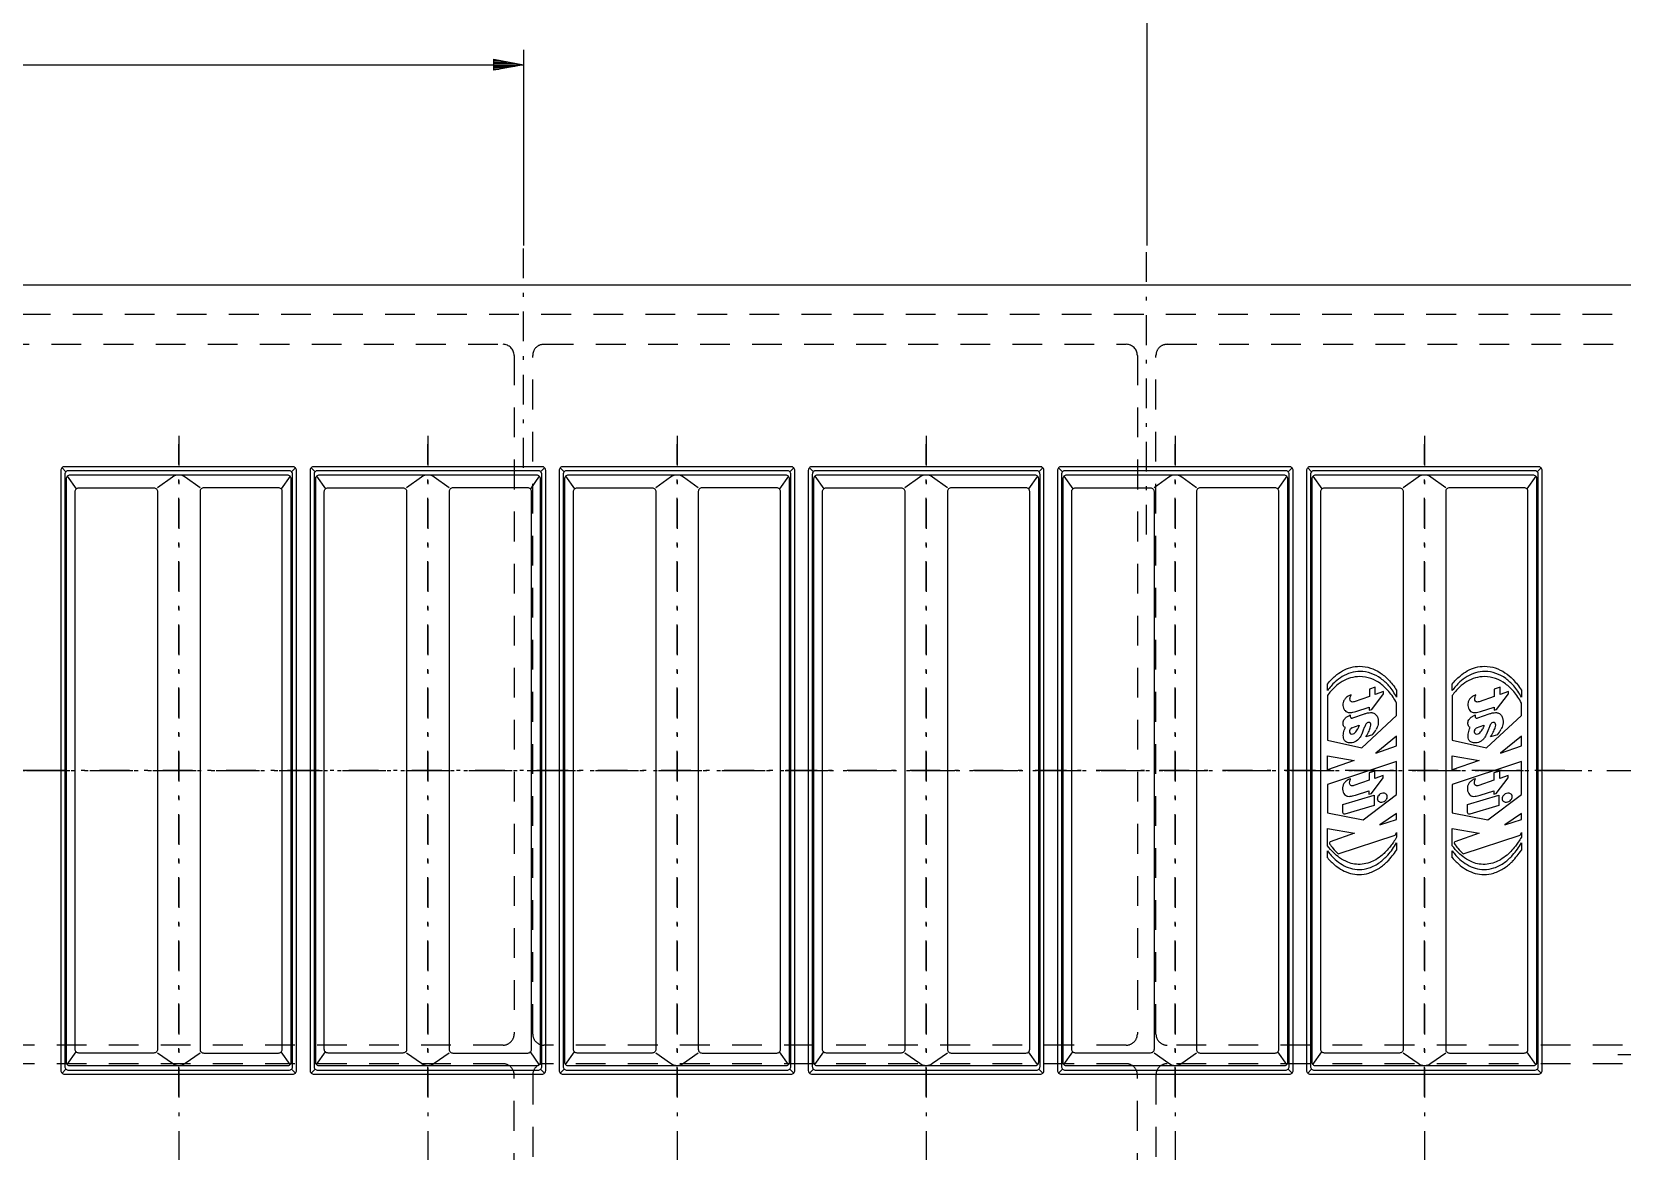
# Model space of a CAD drawing. Extents: x -39 to 802, y -19 to 575.
# Drawn here: x 300.5 to 514.4, y 278.2 to 428.7 of the extents above; entities that cross this region are included whole.
import ezdxf

# ---------------------------------------------------------------- set-up
doc = ezdxf.new("R2010")
doc.units = 0
doc.header["$MEASUREMENT"] = 0
doc.linetypes.add('GESTRICHELT', pattern=[7, 4, -3])
doc.linetypes.add('STRICHPUNKT', pattern=[8.5, 4, -2, 0.5, -2])
doc.layers.get('0').update_dxf_attribs({"linetype": 'CONTINUOUS'})
doc.layers.add('1', color=7, linetype='CONTINUOUS')
doc.layers.add('49', color=7, linetype='CONTINUOUS')
doc.styles.add('MONOTXT', font='monotxt.shx')
doc.dimstyles.new('DST_0001', dxfattribs={"dimtxt": 3.5, "dimasz": 3.5, "dimexe": 2, "dimexo": 0, "dimgap": 0.09, "dimtad": 1, "dimdsep": 46, "dimtxsty": 'MONOTXT', "dimcen": 0, "dimdle": 0.09, "dimclrd": 4, "dimclre": 4, "dimclrt": 2, "dimazin": 0, "dimtfac": 1, "dimtmove": 2, "dimatfit": 3, "dimfxl": 1, "dimtzin": 0, "dimarcsym": 0})

# ---------------------------------------------------------------- blocks, each defined once
blk = doc.blocks.new('LOGO______00005')
at = {"layer": '1', "color": 4}
for points in [[(475.78, 341.31, 0.052853), (474.76, 340.14), (474.76, 341.03, -0.048785), (475.81, 342.11, -0.048244), (476.77, 342.79, -0.127794), (479.11, 343.42, -0.147911), (481.84, 342.55, -0.052164), (482.93, 341.64, -0.051314), (484.05, 340.2), (484.05, 339.28, 0.053981), (483.03, 340.77, 0.056611), (481.94, 341.77, 0.157666), (479.14, 342.72, 0.135326), (476.75, 342.04, 0.051474), (475.78, 341.31)], [(492.56, 341.31, 0.052853), (491.54, 340.14), (491.54, 341.03, -0.048785), (492.59, 342.11, -0.048244), (493.56, 342.79, -0.127794), (495.89, 343.42, -0.147911), (498.63, 342.55, -0.052164), (499.71, 341.64, -0.051314), (500.84, 340.2), (500.84, 339.28, 0.053981), (499.81, 340.77, 0.056611), (498.73, 341.77, 0.157666), (495.93, 342.72, 0.135326), (493.53, 342.04, 0.051474), (492.56, 341.31)], [(476.72, 341.35, 0.05147), (475.74, 340.61, 0.051349), (474.76, 339.49), (474.76, 333.49), (479.36, 332.44), (484.05, 336.78), (484.05, 338.48, 0.05613), (483.01, 340.03, 0.057168), (481.92, 341.06, 0.159563), (479.1, 342.03, 0.135479), (476.72, 341.35)], [(480.72, 337.6), (482.31, 339.7), (482.31, 340.01), (481.18, 339.62), (481.18, 340.6), (480.4, 340.35), (480.4, 339.37), (478.37, 338.65, -0.109583), (478.13, 338.61, -0.095461), (477.97, 338.65, -0.210936), (477.8, 338.85, -0.147049), (477.8, 339.19, -0.00766), (477.85, 339.35, -0.01085), (477.93, 339.56, 0.042252), (477.73, 339.49, 0.071255), (477.34, 339.26, 0.077726), (477.03, 338.92, 0.093932), (476.87, 338.55, 0.14657), (476.93, 337.77, 0.084616), (477.12, 337.46, 0.099038), (477.36, 337.27, 0.072295), (477.55, 337.21, 0.061245), (477.88, 337.2, 0.031452), (478.19, 337.25, 0.026997), (478.56, 337.35), (480.39, 337.93), (480.39, 337.5), (480.72, 337.6)], [(493.51, 341.35, 0.05147), (492.53, 340.61, 0.051349), (491.54, 339.49), (491.54, 333.49), (496.14, 332.44), (500.84, 336.78), (500.84, 338.48, 0.05613), (499.8, 340.03, 0.057168), (498.7, 341.06, 0.159563), (495.89, 342.03, 0.135479), (493.51, 341.35)], [(497.51, 337.6), (499.09, 339.7), (499.09, 340.01), (497.97, 339.62), (497.97, 340.6), (497.19, 340.35), (497.19, 339.37), (495.15, 338.65, -0.109583), (494.91, 338.61, -0.095461), (494.75, 338.65, -0.210936), (494.59, 338.85, -0.147049), (494.59, 339.19, -0.00766), (494.64, 339.35, -0.01085), (494.71, 339.56, 0.042252), (494.51, 339.49, 0.071255), (494.12, 339.26, 0.077726), (493.81, 338.92, 0.093932), (493.66, 338.55, 0.14657), (493.72, 337.77, 0.084616), (493.9, 337.46, 0.099038), (494.14, 337.27, 0.072295), (494.33, 337.21, 0.061245), (494.67, 337.2, 0.031452), (494.97, 337.25, 0.026997), (495.34, 337.35), (497.18, 337.93), (497.18, 337.5), (497.51, 337.6)], [(480.83, 334.22), (479.92, 333.91), (480.04, 334.13), (480.23, 334.47), (480.28, 334.57, 0.043687), (480.52, 335.14, 0.046165), (480.6, 335.51, 0.198961), (480.53, 335.77, 0.231744), (480.32, 335.88, 0.279063), (479.94, 335.65, 0.014055), (479.82, 335.41, 0.013034), (479.62, 334.94), (479.36, 334.28), (479.34, 334.24, -0.055067), (479.09, 333.8, -0.060419), (478.78, 333.46, -0.131059), (478.09, 333.13, -0.091092), (477.6, 333.13, -0.067759), (477.33, 333.21, -0.252339), (476.91, 333.78, -0.080486), (476.93, 334.46, -0.073274), (477.17, 335.17, -0.14775), (476.98, 335.32, -0.084792), (476.89, 335.53, -0.162819), (476.92, 336.1, -0.071588), (477.05, 336.32, -0.067369), (477.38, 336.62, -0.051083), (477.72, 336.82, -0.027074), (477.83, 336.87), (477.83, 336.87), (477.83, 336.78), (477.83, 336.73, 0.112458), (477.86, 336.56, 0.140701), (477.92, 336.48, 0.130417), (478.01, 336.45, 0.106451), (478.18, 336.47), (479.73, 337.01, -0.024525), (480.13, 337.14, -0.027304), (480.37, 337.18, -0.061309), (480.72, 337.19, -0.041409), (480.88, 337.16, -0.144565), (481.28, 336.91, -0.109822), (481.52, 336.48, -0.126003), (481.56, 335.58, -0.045036), (481.45, 335.22, -0.02428), (481.32, 334.94)], [(497.62, 334.22), (496.7, 333.91), (496.82, 334.13), (497.01, 334.47), (497.06, 334.57, 0.043687), (497.3, 335.14, 0.046165), (497.39, 335.51, 0.198961), (497.31, 335.77, 0.231744), (497.1, 335.88, 0.279063), (496.72, 335.65, 0.014055), (496.6, 335.41, 0.013034), (496.41, 334.94), (496.14, 334.28), (496.12, 334.24, -0.055067), (495.87, 333.8, -0.060419), (495.57, 333.46, -0.131059), (494.87, 333.13, -0.091092), (494.38, 333.13, -0.067759), (494.11, 333.21, -0.252339), (493.7, 333.78, -0.080486), (493.71, 334.46, -0.073274), (493.96, 335.17, -0.14775), (493.77, 335.32, -0.084792), (493.67, 335.53, -0.162819), (493.7, 336.1, -0.071588), (493.84, 336.32, -0.067369), (494.16, 336.62, -0.051083), (494.5, 336.82, -0.027074), (494.62, 336.87), (494.62, 336.87), (494.61, 336.78), (494.61, 336.73, 0.112458), (494.64, 336.56, 0.140701), (494.71, 336.48, 0.130417), (494.8, 336.45, 0.106451), (494.96, 336.47), (496.52, 337.01, -0.024525), (496.92, 337.14, -0.027304), (497.16, 337.18, -0.061309), (497.51, 337.19, -0.041409), (497.66, 337.16, -0.144565), (498.07, 336.91, -0.109822), (498.31, 336.48, -0.126003), (498.35, 335.58, -0.045036), (498.23, 335.22, -0.02428), (498.1, 334.94)], [(478.04, 335.12), (479.01, 335.51, -0.05389), (478.84, 335)], [(494.82, 335.12), (495.8, 335.51, -0.05389), (495.62, 335)], [(482.26, 328.43), (482.26, 328.73), (481.13, 328.34), (481.13, 329.32), (480.35, 329.07), (480.35, 328.1), (478.32, 327.37, -0.109518), (478.08, 327.34, -0.095452), (477.92, 327.38, -0.210944), (477.75, 327.57, -0.147047), (477.75, 327.92, -0.008274), (477.81, 328.09, -0.01023), (477.88, 328.28, 0.042476), (477.68, 328.22, 0.071491), (477.29, 327.98, 0.077846), (476.98, 327.64, 0.088467), (476.83, 327.29, 0.153786), (476.89, 326.48, 0.0824), (477.07, 326.18, 0.099009), (477.31, 326, 0.07218), (477.5, 325.94, 0.061273), (477.83, 325.93, 0.031453), (478.14, 325.98, 0.026981), (478.51, 326.08), (480.34, 326.66), (480.34, 326.23), (480.67, 326.33), (482.26, 328.43)], [(499.04, 328.43), (499.04, 328.73), (497.92, 328.34), (497.92, 329.32), (497.14, 329.07), (497.14, 328.1), (495.1, 327.37, -0.109518), (494.86, 327.34, -0.095452), (494.7, 327.38, -0.210944), (494.53, 327.57, -0.147047), (494.54, 327.92, -0.008274), (494.59, 328.09, -0.01023), (494.66, 328.28, 0.042476), (494.46, 328.22, 0.071491), (494.07, 327.98, 0.077846), (493.76, 327.64, 0.088467), (493.61, 327.29, 0.153786), (493.67, 326.48, 0.0824), (493.85, 326.18, 0.099009), (494.09, 326, 0.07218), (494.28, 325.94, 0.061273), (494.62, 325.93, 0.031453), (494.92, 325.98, 0.026981), (495.29, 326.08), (497.12, 326.66), (497.12, 326.23), (497.45, 326.33), (499.04, 328.43)], [(481.03, 326.07), (481.03, 324.71), (477.11, 323.55, -0.501518), (476.83, 323.76), (476.83, 324.82), (481.03, 326.07)], [(497.82, 326.07), (497.82, 324.71), (493.89, 323.55, -0.501518), (493.61, 323.76), (493.61, 324.82), (497.82, 326.07)], [(484.05, 321.07), (484.05, 320.42, -0.01308), (483.63, 319.76, -0.013079), (483.24, 319.23, -0.026307), (482.61, 318.49, -0.02636), (482.13, 318.03, -0.045067), (481.25, 317.41, -0.045153), (480.44, 317.03, -0.120168), (478.39, 316.82, -0.059722), (477.5, 317.06, -0.059417), (476.4, 317.67, -0.036629), (475.6, 318.34, -0.036586), (474.76, 319.27), (474.76, 321.59), (478.38, 320.99), (475.12, 319.79, 0.495079), (475.04, 319.54, 0.022652), (475.5, 318.95, 0.028045), (476.22, 318.2), (483.87, 320.71), (484.05, 321.07)], [(500.84, 321.07), (500.84, 320.42, -0.01308), (500.41, 319.76, -0.013079), (500.03, 319.23, -0.026307), (499.4, 318.49, -0.02636), (498.92, 318.03, -0.045067), (498.03, 317.41, -0.045153), (497.23, 317.03, -0.120168), (495.17, 316.82, -0.059722), (494.28, 317.06, -0.059417), (493.18, 317.67, -0.036629), (492.38, 318.34, -0.036586), (491.54, 319.27), (491.54, 321.59), (495.16, 320.99), (491.9, 319.79, 0.495079), (491.82, 319.54, 0.022652), (492.29, 318.95, 0.028045), (493.01, 318.2), (500.65, 320.71), (500.84, 321.07)], [(474.76, 317.68), (474.76, 318.58, 0.047676), (475.8, 317.45, 0.048151), (476.74, 316.75, 0.134575), (479.05, 316.09, 0.079119), (480.36, 316.31, 0.078687), (481.8, 317.05, 0.051373), (482.87, 318.03, 0.051149), (484.05, 319.67), (484.05, 318.7)], [(491.54, 317.68), (491.54, 318.58, 0.047676), (492.58, 317.45, 0.048151), (493.53, 316.75, 0.134575), (495.83, 316.09, 0.079119), (497.15, 316.31, 0.078687), (498.58, 317.05, 0.051373), (499.66, 318.03, 0.051149), (500.84, 319.67), (500.84, 318.7)]]:
    blk.add_lwpolyline(points, format="xyb", dxfattribs=at)
for points in [[(484.05, 332.7), (484.05, 334.01), (481.25, 331.75), (484.05, 332.7)], [(500.84, 332.7), (500.84, 334.01), (498.04, 331.75), (500.84, 332.7)], [(478.36, 330.74), (474.76, 329.5), (474.76, 331.37), (478.36, 330.74)], [(484.05, 330.62), (474.76, 327.52), (474.76, 323.7), (479.55, 322.75), (484.05, 326.18), (484.05, 330.62)], [(495.15, 330.74), (491.54, 329.5), (491.54, 331.37), (495.15, 330.74)], [(500.84, 330.62), (491.54, 327.52), (491.54, 323.7), (496.33, 322.75), (500.84, 326.18), (500.84, 330.62)], [(484.05, 322.82), (484.05, 323.63), (481.8, 322.11), (484.05, 322.82)], [(500.84, 322.82), (500.84, 323.63), (498.59, 322.11), (500.84, 322.82)]]:
    blk.add_lwpolyline(points, dxfattribs=at)
for centre, radius, start, end in [((478.2, 334.64), 0.5, 150.588, -174.5658), ((478.04, 334.63), 0.335, -174.554, -120.7925), ((478.24, 334.62), 0.539, 111.887, 150.6104), ((478.06, 334.67), 0.381, -120.7538, -64.3303), ((477.81, 335.2), 0.969, -64.3581, -48.5136), ((477.53, 335.52), 1.4, -48.5133, -34.5023), ((477.03, 335.86), 2, -34.4908, -25.3475), ((477.8, 336.8), 3.98, -40.3898, -27.9487), ((494.99, 334.64), 0.5, 150.588, -174.5658), ((494.82, 334.63), 0.335, -174.554, -120.7925), ((495.02, 334.62), 0.539, 111.887, 150.6104), ((494.85, 334.67), 0.381, -120.7538, -64.3303), ((494.59, 335.2), 0.969, -64.3581, -48.5136), ((494.31, 335.52), 1.4, -48.5133, -34.5023), ((493.81, 335.86), 2, -34.4908, -25.3475), ((494.59, 336.8), 3.98, -40.3898, -27.9487), ((482.08, 325.62), 0.61, 157.8806, 179.6698), ((481.93, 325.62), 0.467, 179.7108, -120.0838), ((482.22, 325.56), 0.767, 143.3247, 157.8809), ((482.28, 325.51), 0.846, 94.7995, 143.288), ((481.97, 325.68), 0.532, -120.1247, -102.6136), ((482, 325.82), 0.682, -102.3622, -85.8788), ((481.99, 326), 0.854, -86.1544, -38.5808), ((482.27, 325.66), 0.7, 77.5838, 94.9771), ((482.31, 325.82), 0.537, 59.7476, 77.4438), ((482.34, 325.88), 0.466, -0.2865, 59.7889), ((482.06, 325.94), 0.764, -38.5582, -22.2002), ((482.2, 325.88), 0.609, -22.1998, -0.3277), ((498.86, 325.62), 0.61, 157.8806, 179.6698), ((498.72, 325.62), 0.467, 179.7108, -120.0838), ((499.01, 325.56), 0.767, 143.3247, 157.8809), ((499.07, 325.51), 0.846, 94.7995, 143.288), ((498.75, 325.68), 0.532, -120.1247, -102.6136), ((498.78, 325.82), 0.682, -102.3622, -85.8788), ((498.77, 326), 0.854, -86.1544, -38.5808), ((499.06, 325.66), 0.7, 77.5838, 94.9771), ((499.09, 325.82), 0.537, 59.7476, 77.4438), ((499.13, 325.88), 0.466, -0.2865, 59.7889), ((498.84, 325.94), 0.764, -38.5582, -22.2002), ((498.98, 325.88), 0.609, -22.1998, -0.3277), ((475.77, 324.14), 9.91, -44.5282, -33.2933), ((492.55, 324.14), 9.91, -44.5282, -33.2933), ((480.99, 322.99), 8.19, -139.6087, -129.1987), ((479.77, 321.49), 6.25, -129.1626, -118.7247), ((477.73, 322.22), 7.17, -55.9304, -44.5843), ((497.78, 322.99), 8.19, -139.6087, -129.1987), ((496.55, 321.49), 6.25, -129.1626, -118.7247), ((494.52, 322.22), 7.17, -55.9304, -44.5843), ((479.07, 320.16), 4.75, -119.0515, -90.5874), ((479, 319.9), 4.49, -89.7647, -72.8512), ((478.74, 320.74), 5.37, -72.8264, -55.9852), ((495.85, 320.16), 4.75, -119.0515, -90.5874), ((495.79, 319.9), 4.49, -89.7647, -72.8512), ((495.52, 320.74), 5.37, -72.8264, -55.9852)]:
    blk.add_arc(centre, radius, start, end, dxfattribs=at)
for p in [(479.41, 329.41), (496.19, 329.41)]:
    blk.add_point(p, dxfattribs=at)
blk = doc.blocks.new('ALVEOLE___00003')
at = {"layer": '1', "color": 1, "linetype": 'STRICHPUNKT'}
for p, q in [((320.3, 285.55), (320.3, 373.28)), ((353.8, 285.55), (353.8, 373.28)), ((387.3, 285.55), (387.3, 373.28)), ((420.8, 285.55), (420.8, 373.28)), ((454.3, 285.55), (454.3, 373.28)), ((487.8, 285.55), (487.8, 373.28)), ((302.66, 329.41), (264.94, 329.41)), ((339.16, 329.41), (301.44, 329.41)), ((372.66, 329.41), (334.94, 329.41)), ((406.16, 329.41), (368.44, 329.41)), ((439.66, 329.41), (401.94, 329.41)), ((473.16, 329.41), (435.44, 329.41)), ((506.66, 329.41), (468.94, 329.41))]:
    blk.add_line(p, q, dxfattribs=at)
at = {"layer": '1'}
for p, q in [((304.6, 370.11), (305.13, 369.58)), ((336, 370.11), (335.46, 369.58)), ((338.1, 370.11), (338.63, 369.58)), ((369.5, 370.11), (368.96, 369.58)), ((371.6, 370.11), (372.13, 369.58)), ((403, 370.11), (402.46, 369.58)), ((405.1, 370.11), (405.63, 369.58)), ((436.5, 370.11), (435.96, 369.58)), ((438.6, 370.11), (439.13, 369.58)), ((470, 370.11), (469.46, 369.58)), ((472.1, 370.11), (472.63, 369.58)), ((503.5, 370.11), (502.96, 369.58)), ((305.31, 368.97), (306.52, 367.27)), ((335.28, 368.97), (334.08, 367.27)), ((338.81, 368.97), (340.02, 367.27)), ((368.78, 368.97), (367.58, 367.27)), ((372.31, 368.97), (373.52, 367.27)), ((402.28, 368.97), (401.08, 367.27)), ((405.81, 368.97), (407.02, 367.27)), ((435.78, 368.97), (434.58, 367.27)), ((439.31, 368.97), (440.52, 367.27)), ((469.28, 368.97), (468.08, 367.27)), ((472.81, 368.97), (474.02, 367.27)), ((502.78, 368.97), (501.58, 367.27)), ((305.31, 289.85), (306.52, 291.56)), ((335.28, 289.85), (334.08, 291.56)), ((338.81, 289.85), (340.02, 291.56)), ((368.78, 289.85), (367.58, 291.56)), ((372.31, 289.85), (373.52, 291.56)), ((402.28, 289.85), (401.08, 291.56)), ((405.81, 289.85), (407.02, 291.56)), ((435.78, 289.85), (434.58, 291.56)), ((439.31, 289.85), (440.52, 291.56)), ((469.28, 289.85), (468.08, 291.56)), ((472.81, 289.85), (474.02, 291.56)), ((502.78, 289.85), (501.58, 291.56)), ((304.6, 288.72), (305.13, 289.25)), ((336, 288.72), (335.46, 289.25)), ((338.1, 288.72), (338.63, 289.25)), ((369.5, 288.72), (368.96, 289.25)), ((371.6, 288.72), (372.13, 289.25)), ((403, 288.72), (402.46, 289.25)), ((405.1, 288.72), (405.63, 289.25)), ((436.5, 288.72), (435.96, 289.25)), ((438.6, 288.72), (439.13, 289.25)), ((470, 288.72), (469.46, 289.25)), ((472.1, 288.72), (472.63, 289.25)), ((503.5, 288.72), (502.96, 289.25))]:
    blk.add_line(p, q, dxfattribs=at)
for points in [[(304.45, 369.75), (304.45, 289.07, 0.414214), (304.96, 288.57), (335.64, 288.57, 0.414214), (336.14, 289.07), (336.14, 369.75, 0.414214), (335.64, 370.26), (304.96, 370.26, 0.414214), (304.45, 369.75)], [(337.95, 369.75), (337.95, 289.07, 0.414214), (338.46, 288.57), (369.14, 288.57, 0.414214), (369.64, 289.07), (369.64, 369.75, 0.414214), (369.14, 370.26), (338.46, 370.26, 0.414214), (337.95, 369.75)], [(371.45, 369.75), (371.45, 289.07, 0.414214), (371.96, 288.57), (402.64, 288.57, 0.414214), (403.14, 289.07), (403.14, 369.75, 0.414214), (402.64, 370.26), (371.96, 370.26, 0.414214), (371.45, 369.75)], [(404.95, 369.75), (404.95, 289.07, 0.414214), (405.46, 288.57), (436.14, 288.57, 0.414214), (436.64, 289.07), (436.64, 369.75, 0.414214), (436.14, 370.26), (405.46, 370.26, 0.414214), (404.95, 369.75)], [(438.45, 369.75), (438.45, 289.07, 0.414214), (438.96, 288.57), (469.64, 288.57, 0.414214), (470.14, 289.07), (470.14, 369.75, 0.414214), (469.64, 370.26), (438.96, 370.26, 0.414214), (438.45, 369.75)], [(471.95, 369.75), (471.95, 289.07, 0.414214), (472.46, 288.57), (503.14, 288.57, 0.414214), (503.64, 289.07), (503.64, 369.75, 0.414214), (503.14, 370.26), (472.46, 370.26, 0.414214), (471.95, 369.75)], [(304.99, 369.22), (304.99, 289.61, 0.414214), (305.49, 289.1), (335.11, 289.1, 0.414214), (335.61, 289.61), (335.61, 369.22, 0.414214), (335.11, 369.72), (305.49, 369.72, 0.414214), (304.99, 369.22)], [(305.17, 368.62), (305.17, 290.21, 0.414214), (305.67, 289.71), (334.93, 289.71, 0.414214), (335.43, 290.21), (335.43, 368.62, 0.414214), (334.93, 369.12), (305.67, 369.12, 0.414214), (305.17, 368.62)], [(323.16, 367.42), (321.16, 368.85, 0.320818), (319.44, 368.85), (317.44, 367.42)], [(338.49, 369.22), (338.49, 289.61, 0.414214), (338.99, 289.1), (368.61, 289.1, 0.414214), (369.11, 289.61), (369.11, 369.22, 0.414214), (368.61, 369.72), (338.99, 369.72, 0.414214), (338.49, 369.22)], [(338.67, 368.62), (338.67, 290.21, 0.414214), (339.17, 289.71), (368.43, 289.71, 0.414214), (368.93, 290.21), (368.93, 368.62, 0.414214), (368.43, 369.12), (339.17, 369.12, 0.414214), (338.67, 368.62)], [(356.66, 367.42), (354.66, 368.85, 0.320818), (352.94, 368.85), (350.94, 367.42)], [(371.99, 369.22), (371.99, 289.61, 0.414214), (372.49, 289.1), (402.11, 289.1, 0.414214), (402.61, 289.61), (402.61, 369.22, 0.414214), (402.11, 369.72), (372.49, 369.72, 0.414214), (371.99, 369.22)], [(372.17, 368.62), (372.17, 290.21, 0.414214), (372.67, 289.71), (401.93, 289.71, 0.414214), (402.43, 290.21), (402.43, 368.62, 0.414214), (401.93, 369.12), (372.67, 369.12, 0.414214), (372.17, 368.62)], [(390.16, 367.42), (388.16, 368.85, 0.320818), (386.44, 368.85), (384.44, 367.42)], [(405.49, 369.22), (405.49, 289.61, 0.414214), (405.99, 289.1), (435.61, 289.1, 0.414214), (436.11, 289.61), (436.11, 369.22, 0.414214), (435.61, 369.72), (405.99, 369.72, 0.414214), (405.49, 369.22)], [(405.67, 368.62), (405.67, 290.21, 0.414214), (406.17, 289.71), (435.43, 289.71, 0.414214), (435.93, 290.21), (435.93, 368.62, 0.414214), (435.43, 369.12), (406.17, 369.12, 0.414214), (405.67, 368.62)], [(423.66, 367.42), (421.66, 368.85, 0.320818), (419.94, 368.85), (417.94, 367.42)], [(438.99, 369.22), (438.99, 289.61, 0.414214), (439.49, 289.1), (469.11, 289.1, 0.414214), (469.61, 289.61), (469.61, 369.22, 0.414214), (469.11, 369.72), (439.49, 369.72, 0.414214), (438.99, 369.22)], [(439.17, 368.62), (439.17, 290.21, 0.414214), (439.67, 289.71), (468.93, 289.71, 0.414214), (469.43, 290.21), (469.43, 368.62, 0.414214), (468.93, 369.12), (439.67, 369.12, 0.414214), (439.17, 368.62)], [(457.16, 367.42), (455.16, 368.85, 0.320818), (453.44, 368.85), (451.44, 367.42)], [(472.49, 369.22), (472.49, 289.61, 0.414214), (472.99, 289.1), (502.61, 289.1, 0.414214), (503.11, 289.61), (503.11, 369.22, 0.414214), (502.61, 369.72), (472.99, 369.72, 0.414214), (472.49, 369.22)], [(472.67, 368.62), (472.67, 290.21, 0.414214), (473.17, 289.71), (502.43, 289.71, 0.414214), (502.93, 290.21), (502.93, 368.62, 0.414214), (502.43, 369.12), (473.17, 369.12, 0.414214), (472.67, 368.62)], [(490.66, 367.42), (488.66, 368.85, 0.320818), (486.94, 368.85), (484.94, 367.42)], [(317.44, 366.91), (317.44, 291.91, -0.414214), (316.94, 291.41), (306.88, 291.41, -0.414214), (306.37, 291.91), (306.37, 366.91, -0.414214), (306.88, 367.42), (316.94, 367.42, -0.414214), (317.44, 366.91)], [(323.16, 366.91), (323.16, 291.91, 0.414214), (323.66, 291.41), (333.72, 291.41, 0.414214), (334.22, 291.91), (334.22, 366.91, 0.414214), (333.72, 367.42), (323.66, 367.42, 0.414214), (323.16, 366.91)], [(350.94, 366.91), (350.94, 291.91, -0.414214), (350.44, 291.41), (340.38, 291.41, -0.414214), (339.87, 291.91), (339.87, 366.91, -0.414214), (340.38, 367.42), (350.44, 367.42, -0.414214), (350.94, 366.91)], [(356.66, 366.91), (356.66, 291.91, 0.414214), (357.16, 291.41), (367.22, 291.41, 0.414214), (367.72, 291.91), (367.72, 366.91, 0.414214), (367.22, 367.42), (357.16, 367.42, 0.414214), (356.66, 366.91)], [(384.44, 366.91), (384.44, 291.91, -0.414214), (383.94, 291.41), (373.88, 291.41, -0.414214), (373.37, 291.91), (373.37, 366.91, -0.414214), (373.88, 367.42), (383.94, 367.42, -0.414214), (384.44, 366.91)], [(390.16, 366.91), (390.16, 291.91, 0.414214), (390.66, 291.41), (400.72, 291.41, 0.414214), (401.22, 291.91), (401.22, 366.91, 0.414214), (400.72, 367.42), (390.66, 367.42, 0.414214), (390.16, 366.91)], [(417.94, 366.91), (417.94, 291.91, -0.414214), (417.44, 291.41), (407.38, 291.41, -0.414214), (406.87, 291.91), (406.87, 366.91, -0.414214), (407.38, 367.42), (417.44, 367.42, -0.414214), (417.94, 366.91)], [(423.66, 366.91), (423.66, 291.91, 0.414214), (424.16, 291.41), (434.22, 291.41, 0.414214), (434.72, 291.91), (434.72, 366.91, 0.414214), (434.22, 367.42), (424.16, 367.42, 0.414214), (423.66, 366.91)], [(451.44, 366.91), (451.44, 291.91, -0.414214), (450.94, 291.41), (440.88, 291.41, -0.414214), (440.37, 291.91), (440.37, 366.91, -0.414214), (440.88, 367.42), (450.94, 367.42, -0.414214), (451.44, 366.91)], [(457.16, 366.91), (457.16, 291.91, 0.414214), (457.66, 291.41), (467.72, 291.41, 0.414214), (468.22, 291.91), (468.22, 366.91, 0.414214), (467.72, 367.42), (457.66, 367.42, 0.414214), (457.16, 366.91)], [(484.94, 366.91), (484.94, 291.91, -0.414214), (484.44, 291.41), (474.38, 291.41, -0.414214), (473.87, 291.91), (473.87, 366.91, -0.414214), (474.38, 367.42), (484.44, 367.42, -0.414214), (484.94, 366.91)], [(490.66, 366.91), (490.66, 291.91, 0.414214), (491.16, 291.41), (501.22, 291.41, 0.414214), (501.72, 291.91), (501.72, 366.91, 0.414214), (501.22, 367.42), (491.16, 367.42, 0.414214), (490.66, 366.91)], [(323.16, 291.41), (321.16, 289.98, -0.320818), (319.44, 289.98), (317.44, 291.41)], [(356.66, 291.41), (354.66, 289.98, -0.320818), (352.94, 289.98), (350.94, 291.41)], [(390.16, 291.41), (388.16, 289.98, -0.320818), (386.44, 289.98), (384.44, 291.41)], [(423.66, 291.41), (421.66, 289.98, -0.320818), (419.94, 289.98), (417.94, 291.41)], [(457.16, 291.41), (455.16, 289.98, -0.320818), (453.44, 289.98), (451.44, 291.41)], [(490.66, 291.41), (488.66, 289.98, -0.320818), (486.94, 289.98), (484.94, 291.41)]]:
    blk.add_lwpolyline(points, format="xyb", dxfattribs=at)
blk.add_blockref('LOGO______00005', (0, 0))
blk = doc.blocks.new('TEILUNG___00008')
at = {"layer": '1', "color": 4, "linetype": 'STRICHPUNKT'}
for p, q in [((320.299, 374.414), (320.299, 132.014)), ((353.799, 374.414), (353.799, 132.014)), ((387.299, 374.414), (387.299, 132.014)), ((420.799, 374.414), (420.799, 132.014)), ((454.299, 374.414), (454.299, 132.014)), ((487.799, 374.414), (487.799, 132.014)), ((72.14, 329.414), (508.96, 329.414))]:
    blk.add_line(p, q, dxfattribs=at)
blk = doc.blocks.new('*D11')
at = {"layer": '49', "color": 4, "transparency": 16777216}
for p, q in [((98.05, 426.32), (98.05, 404.32)), ((366.65, 426.32), (366.65, 399.99)), ((98.05, 424.32), (102.05, 425.07)), ((102.05, 423.57), (98.05, 424.32)), ((101.95, 424.32), (98.15, 424.32)), ((101.95, 424.52), (99.22, 424.52)), ((101.95, 424.12), (99.22, 424.12)), ((101.95, 424.72), (100.28, 424.72)), ((101.95, 423.92), (100.28, 423.92)), ((101.95, 424.92), (101.35, 424.92)), ((101.95, 423.72), (101.35, 423.72)), ((102.05, 425.07), (102.05, 423.57)), ((102.05, 424.32), (362.65, 424.32)), ((362.65, 423.57), (362.65, 425.07)), ((362.65, 425.07), (366.65, 424.32)), ((366.65, 424.32), (362.65, 423.57)), ((362.75, 424.92), (363.35, 424.92)), ((362.75, 424.72), (364.42, 424.72)), ((362.75, 424.52), (365.48, 424.52)), ((362.75, 424.32), (366.55, 424.32)), ((362.75, 424.12), (365.48, 424.12)), ((362.75, 423.92), (364.42, 423.92)), ((362.75, 423.72), (363.35, 423.72))]:
    blk.add_line(p, q, dxfattribs=at)
at = {"layer": '49', "color": 2, "transparency": 16777216, "style": 'MONOTXT', "width": 0.812}
blk.add_text('268,6', height=3.5, rotation=360, dxfattribs=at).set_placement((225.48, 425.82))
blk = doc.blocks.new('*D12')
at = {"layer": '49', "color": 4, "transparency": 16777216}
for p, q in [((98.05, 436.32), (98.05, 404.32)), ((450.45, 436.32), (450.45, 399.99)), ((98.05, 434.32), (102.05, 435.07)), ((102.05, 433.57), (98.05, 434.32)), ((101.95, 434.32), (98.15, 434.32)), ((101.95, 434.52), (99.22, 434.52)), ((101.95, 434.12), (99.22, 434.12)), ((101.95, 434.72), (100.28, 434.72)), ((101.95, 434.92), (101.35, 434.92)), ((102.05, 435.07), (102.05, 433.57)), ((102.05, 434.32), (446.45, 434.32)), ((446.45, 433.57), (446.45, 435.07)), ((446.45, 435.07), (450.45, 434.32)), ((450.45, 434.32), (446.45, 433.57)), ((446.55, 434.92), (447.15, 434.92)), ((446.55, 434.72), (448.22, 434.72)), ((446.55, 434.52), (449.28, 434.52)), ((446.55, 434.32), (450.35, 434.32)), ((446.55, 434.12), (449.28, 434.12)), ((101.95, 433.92), (100.28, 433.92)), ((101.95, 433.72), (101.35, 433.72)), ((446.55, 433.92), (448.22, 433.92)), ((446.55, 433.72), (447.15, 433.72))]:
    blk.add_line(p, q, dxfattribs=at)
at = {"layer": '49', "color": 2, "transparency": 16777216, "style": 'MONOTXT', "width": 0.812}
blk.add_text('352,4', height=3.5, rotation=360, dxfattribs=at).set_placement((267.38, 435.82))
blk = doc.blocks.new('RA________00010')
at = {"layer": '1'}
blk.add_line((94.413, 394.714), (552.706, 394.714), dxfattribs=at)
at = {"layer": '1', "color": 3, "linetype": 'GESTRICHELT'}
blk.add_line((555.049, 390.714), (94.413, 390.714), dxfattribs=at)
blk = doc.blocks.new('STEGE_____00009')
at = {"layer": '1', "color": 1, "linetype": 'STRICHPUNKT'}
for p, q in [((366.649, 370.12), (366.649, 399.99)), ((450.449, 361.12), (450.449, 399.99)), ((513.805, 291.214), (527.688, 291.214))]:
    blk.add_line(p, q, dxfattribs=at)
at = {"layer": '1', "color": 3, "linetype": 'GESTRICHELT'}
for points in [[(365.399, 385.214), (365.399, 293.964, -0.4142136), (363.899, 292.464), (240.199, 292.464, -0.4142136), (238.699, 293.964), (238.699, 385.214, -0.4142136), (240.199, 386.714), (363.899, 386.714)], [(449.199, 385.214), (449.199, 293.964, -0.4142136), (447.699, 292.464), (369.399, 292.464, -0.4142136), (367.899, 293.964), (367.899, 385.214, -0.4142136), (369.399, 386.714), (447.699, 386.714)], [(522.949, 371.9), (522.949, 293.964, -0.4142136), (521.449, 292.464), (453.199, 292.464, -0.4142136), (451.699, 293.964), (451.699, 385.214, -0.4142136), (453.199, 386.714), (517.829, 386.714, -0.3394513), (519.277, 385.602), (522.898, 372.091)], [(363.899, 216.464, 0.4142136), (365.399, 217.964), (365.399, 288.464, 0.4142136), (363.899, 289.964), (240.199, 289.964, 0.4142136), (238.699, 288.464), (238.699, 217.964, 0.4142136), (240.199, 216.464), (363.899, 216.464)], [(449.199, 217.964), (449.199, 288.464, 0.4142136), (447.699, 289.964), (369.399, 289.964, 0.4142136), (367.899, 288.464), (367.899, 217.964, 0.4142136), (369.399, 216.464), (447.699, 216.464, 0.4142136), (449.199, 217.964)], [(522.949, 217.964), (522.949, 288.464, 0.4142136), (521.449, 289.964), (453.199, 289.964, 0.4142136), (451.699, 288.464), (451.699, 217.964, 0.4142136), (453.199, 216.464), (521.449, 216.464, 0.4142136), (522.949, 217.964)]]:
    blk.add_lwpolyline(points, format="xyb", dxfattribs=at)
for centre in [(363.899, 385.214), (447.699, 385.214)]:
    blk.add_arc(centre, 1.5, 0, 90, dxfattribs=at)
at = {"layer": '49'}
for base, p2, picture, middle in [((98.049, 434.322), (450.449, 399.99), '*D12', (274.249, 437.572)), ((98.049, 424.322), (366.649, 399.99), '*D11', (232.349, 427.572))]:
    dim = blk.add_linear_dim(base=base, p1=(98.049, 404.322), p2=p2, dimstyle='DST_0001', dxfattribs=at)
    dim.commit()
    dim.dimension.update_dxf_attribs({"geometry": picture, "text_midpoint": middle, "dimtype": 128})
blk = doc.blocks.new('DS________00002')
for name in ['STEGE_____00009', 'RA________00010', 'TEILUNG___00008', 'ALVEOLE___00003']:
    blk.add_blockref(name, (0, 0))
blk = doc.blocks.new('ANSICHTEN_00001')
blk.add_blockref('DS________00002', (0, 0))

msp = doc.modelspace()

# ---------------------------------------------------------------- linework, layer by layer
at = {"layer": '1', "color": 1, "linetype": 'STRICHPUNKT'}
msp.add_line((2.32, 329.41), (771.6, 329.41), dxfattribs=at)

# ---------------------------------------------------------------- block references
msp.add_blockref('ANSICHTEN_00001', (0, 0))

doc.saveas('drawing.dxf')
